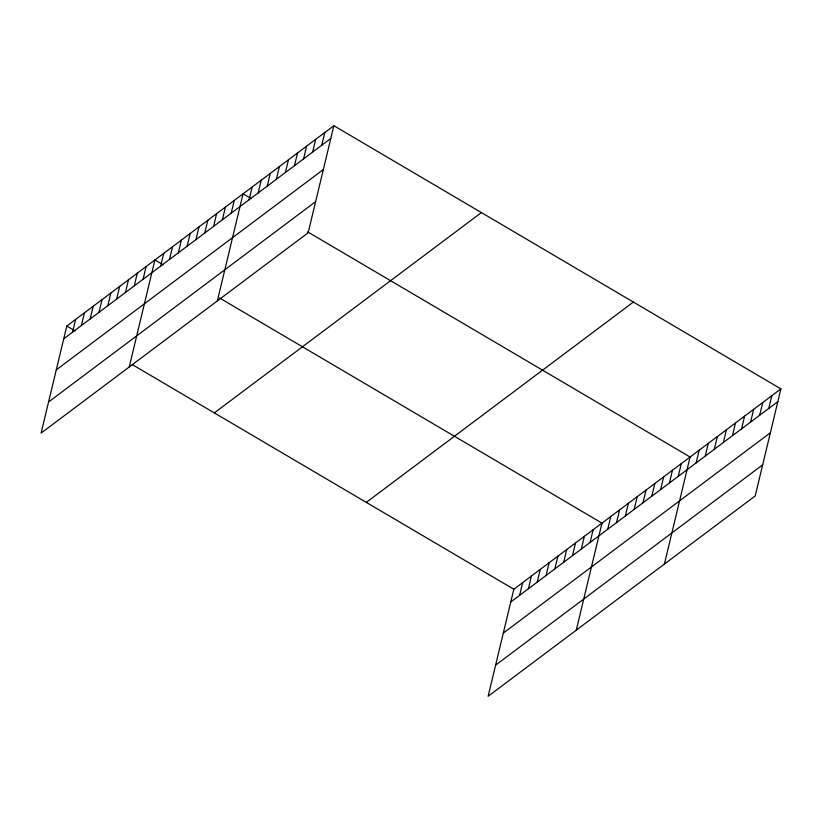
<?xml version="1.0" encoding="UTF-8"?>
<svg xmlns="http://www.w3.org/2000/svg" width="822" height="822" viewBox="0 0 822 822"><rect width="100%" height="100%" fill="white"/><g stroke="black" fill="none" stroke-linecap="round" stroke-linejoin="round"><path stroke-width="1.23" d="M333.866 125.725L66.798 326.046L41.1 433.091L308.168 232.77L333.866 125.725L780.9 388.909L755.202 495.954L488.134 696.275L513.832 589.23L780.9 388.909M72.552 332.17L75.614 319.429M81.368 325.563L84.43 312.822M90.184 318.946L93.235 306.216M98.989 312.339L102.051 299.598M107.805 305.733L110.867 292.992M116.621 299.116L119.683 286.385M125.437 292.509L128.489 279.768M134.243 285.892L137.305 273.161M143.059 279.285L146.121 266.554M129.229 366.982L154.926 259.937L163.126 264.766M160.691 266.061L163.742 253.33M169.496 259.454L172.558 246.713M178.312 252.847L181.374 240.106M187.128 246.23L190.18 233.499M195.934 239.623L198.996 226.882M204.75 233.006L207.812 220.275M213.566 226.399L216.618 213.669M222.382 219.793L225.434 207.052M231.188 213.175L234.249 200.445M217.357 300.883L243.065 193.828L251.255 198.657M249.087 199.756L252.138 187.026M258.17 192.944L261.221 180.213M267.242 186.132L270.304 173.401M276.326 179.33L279.388 166.589M285.409 172.517L288.46 159.776M294.482 165.705L297.543 152.964M303.565 158.893L306.627 146.152M312.648 152.08L315.699 139.35M321.731 145.268L324.782 132.537M519.586 595.354L522.648 582.623M528.402 588.747L531.464 576.006M537.218 582.13L540.28 569.399M546.034 575.523L549.086 562.782M554.84 568.916L557.902 556.175M563.656 562.299L566.718 549.569M572.472 555.693L575.523 542.952M581.288 549.086L584.339 536.345M590.093 542.469L593.155 529.738M576.263 630.166L601.971 523.121L219.474 297.934M607.725 529.245L610.777 516.514M616.531 522.638L619.593 509.907M625.347 516.031L628.409 503.29M634.163 509.414L637.214 496.683M642.979 502.807L646.03 490.066M651.784 496.2L654.846 483.459M660.6 489.583L663.662 476.852M669.416 482.976L672.468 470.235M678.232 476.37L681.284 463.629M664.402 564.067L690.1 457.022L307.603 231.835M696.121 462.94L699.183 450.209M705.204 456.128L708.256 443.397M714.277 449.326L717.339 436.585M723.36 442.513L726.422 429.772M732.443 435.701L735.495 422.96M741.526 428.889L744.578 416.148M750.599 422.076L753.661 409.346M759.682 415.264L762.744 402.533M768.765 408.452L771.817 395.721M63.746 338.777L330.804 138.456M56.266 369.9L323.334 169.579M48.57 401.968L315.638 201.647M214.326 412.891L481.384 212.579M366.314 502.376L633.382 302.054M510.781 601.961L777.838 401.65M503.311 633.084L770.368 432.773M495.604 665.152L762.672 464.831M66.798 326.046L74.997 330.865M132.363 364.649L513.832 589.23"/></g></svg>
